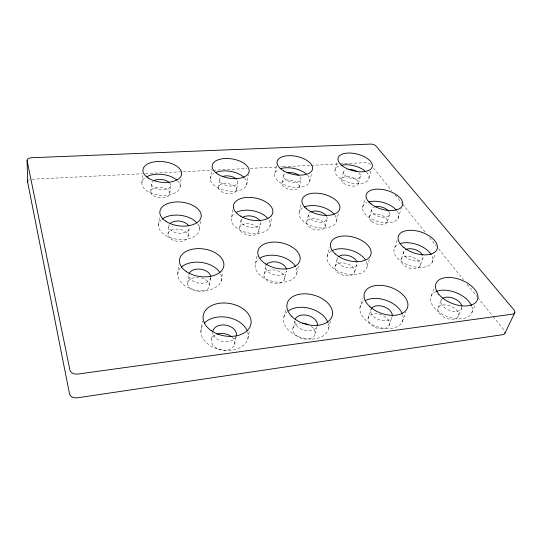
<?xml version="1.0" encoding="UTF-8"?>
<svg xmlns="http://www.w3.org/2000/svg" width="542" height="542" viewBox="0 0 542 542"><rect width="100%" height="100%" fill="white"/><g stroke="black" fill="none" stroke-linecap="round" stroke-linejoin="round"><path stroke-width="0.41" stroke-dasharray="2.71 2.03" d="M141.896 182.884L142.6 173.982M150.818 191.672L151.516 183.758M158.528 225.364L159.355 217.024M169.815 193.365L170.655 185.493M167.925 234.361L168.813 226.217M180.168 186.36L181.089 178.359M177.756 274.448L178.941 264.767M188.209 236.014L189.253 227.911A10.271 6.03 6.8 0 1 176.306 232.755A10.271 6.03 6.8 0 1 170.276 223.318M187.667 283.629L188.792 275.268M199.415 228.751L200.438 221.332M210.364 179.192L211.793 169.131M218.399 187.735L219.557 180.046M200.886 331.738L202.552 321.006M209.429 285.194L210.73 276.881M231.644 217.051L232.999 208.975M221.082 281.305L222.687 271.711M236.38 190.682A9.18 4.986 9.3 0 0 224.686 183.508A9.18 4.986 9.3 0 0 221.393 191.651A9.18 4.986 9.3 0 0 236.38 190.682L237.667 183.02M211.692 338.879L212.6 333.452M246.624 185.147L248.378 175.168M239.801 227.254L241.197 219.347M234.564 344.604L236.204 336.115M258.805 231.834A9.797 5.698 10.6 0 0 246.082 223.765A9.797 5.698 10.6 0 0 242.958 233.195A9.797 5.698 10.6 0 0 258.805 231.834L260.35 223.948M255.519 263.473L257.165 255.167M274.828 173.284L276.454 165.154M269.943 226.258L271.921 216.617M247.782 339.001L249.638 330.017M281.962 182.803L283.52 175.33M264.103 274.089L265.804 265.973M299.259 186.902A8.896 4.688 12.1 0 0 287.362 179.971A8.896 4.688 12.1 0 0 285.173 187.81A8.896 4.688 12.1 0 0 299.259 186.902L300.939 179.443M299.225 212.139L301.027 204.293M284.55 279.083A10.528 6.572 12.5 0 0 270.614 269.93A10.528 6.572 12.5 0 0 267.748 280.952A10.528 6.572 12.5 0 0 284.55 279.083L286.42 270.993A10.616 6.538 12.5 0 1 273.005 274.476A10.616 6.538 12.5 0 1 266.637 264.442M309.665 181.502L311.548 173.42M283.845 317.294L285.952 308.493M306.67 222.044L308.513 214.361M296.752 273.514L298.635 265.749M292.89 328.33L294.977 320.044A11.511 7.602 15.6 0 0 303.134 329.922A11.511 7.602 15.6 0 0 316.562 327.415M335.01 170.107L337.226 161.414M325.153 226.468L327.138 218.805M341.575 179.375L343.486 172.099M336.467 221.034L338.77 212.45M327.124 256.596L329.719 246.915M315.017 333.818L317.307 325.566M334.909 266.894L337.104 259.008M358.445 183.338L360.464 176.082M368.973 178.081L371.006 170.994M362.551 207.539L365.2 198.386M328.499 328.33L330.803 320.397M369.359 217.166L371.595 209.686M354.759 271.705L357.117 263.839A10.312 6.05 16 0 1 344.861 267.125A10.312 6.05 16 0 1 337.713 257.545M367.144 266.264L369.387 259.049M359.915 307.863L363.113 297.761M387.361 221.441L389.718 213.982M397.997 218.589L401.276 208.548M368.052 318.567L371.256 308.784A11.213 6.958 19.4 0 0 379.014 319.733A11.213 6.958 19.4 0 0 392.232 316.413M394.793 247.409L397.13 240.377M401.405 258.778L404.027 251.109M388.98 325.593A11.118 6.992 19.6 0 0 376.5 313.737A11.118 6.992 19.6 0 0 370.803 324.509A11.118 6.992 19.6 0 0 388.98 325.593L391.819 317.558M419.901 266.244A10.007 5.623 18.8 0 0 408.289 256.373A10.007 5.623 18.8 0 0 403.688 265.052A10.007 5.623 18.8 0 0 419.901 266.244L422.685 258.581M402.218 321.995L405.89 311.948M432.109 262.355L435.321 253.764M431.236 295.878L434.142 288.337M438.173 307.856L441.29 300.024M458.308 316.237A10.908 6.389 22.1 0 0 445.287 304.936A10.908 6.389 22.1 0 0 441.039 315.153A10.908 6.389 22.1 0 0 458.308 316.237L461.615 308.412M471.886 312.653L475.483 304.387M32.134 179.226L142.079 173.758M145.466 173.589L212.281 170.263M213.128 170.222L246.956 168.542M250.336 168.372L277.402 167.024M280.783 166.855L282.477 166.773M283.324 166.733L310.39 165.385M311.23 165.344L339.143 163.955M339.99 163.914L365.362 162.654A4.167 2.026 14.6 0 1 370.775 164.673M373.424 167.959L391.954 190.967M395.132 194.91L402.008 203.453M402.537 204.11L425.301 232.376M429.535 237.633L436.418 246.176M438.532 248.805L463.417 279.699M467.123 284.299L477.177 296.786M477.705 297.443L492.529 315.851M493.057 316.508L504.175 330.308A5.637 3.225 24.5 0 1 504.792 331.284M300.397 176.936A8.957 4.654 12 0 1 296.813 182.173A8.957 4.654 12 0 1 285.58 179.524A8.957 4.654 12 0 1 285.383 173.393M326.433 215.926A9.573 5.284 13.7 0 1 322.93 222.01A9.573 5.284 13.7 0 1 310.912 219.144A9.573 5.284 13.7 0 1 310.383 212.105M311.311 326.413A11.409 7.635 15.7 0 1 311.067 338.228A11.409 7.635 15.7 0 1 294.326 333.703A11.409 7.635 15.7 0 1 299.801 323.303M260.485 222.477A9.871 5.664 10.6 0 1 248.859 227.084A9.871 5.664 10.6 0 1 242.037 218.04M237.416 180.411A9.241 4.946 9.3 0 1 232.958 185.859A9.241 4.946 9.3 0 1 221.427 183.121A9.241 4.946 9.3 0 1 222.01 176.76M358.926 172.851A8.726 4.363 14.3 0 1 357.07 178.664A8.726 4.363 14.3 0 1 345.268 175.628A8.726 4.363 14.3 0 1 346.541 169.666M388.729 211.224A9.343 4.925 16.2 0 1 385.443 217.166A9.343 4.925 16.2 0 1 373.363 213.412A9.343 4.925 16.2 0 1 374.657 206.848M423.051 257.165A10.088 5.583 18.6 0 1 410.599 259.835A10.088 5.583 18.6 0 1 405.07 249.977M461.899 306.752A10.996 6.348 21.8 0 1 448.891 310.105A10.996 6.348 21.8 0 1 442.313 298.683M235.946 336.792A11.931 8.265 10 0 1 223.033 341.44A11.931 8.265 10 0 1 212.796 332.483M232.064 337.239A11.822 8.293 9.9 0 1 230.601 348.919A11.822 8.293 9.9 0 1 214.036 346.358A11.822 8.293 9.9 0 1 215.696 334.705M210.709 277.49A11.03 7.026 7.9 0 1 197.999 282.978A11.03 7.026 7.9 0 1 189.158 273.466M201.231 277.822A10.942 7.06 7.8 0 1 206.969 289.658A10.942 7.06 7.8 0 1 188.738 286.779A10.942 7.06 7.8 0 1 198.447 277.382M169.463 182.776A9.614 5.23 6.2 0 1 167.058 189.239A9.614 5.23 6.2 0 1 154.714 188.108A9.614 5.23 6.2 0 1 152.973 181.272M307.51 175.235A17.906 9.309 12 0 1 302.7 186.766A17.906 9.309 12 0 1 279.415 182.105A17.906 9.309 12 0 1 278.615 169.443M334.97 215.282A19.153 10.576 13.7 0 1 328.079 227.532A19.153 10.576 13.7 0 1 303.967 221.786A19.153 10.576 13.7 0 1 303.025 207.674M296.217 267.944A21.233 13.076 12.5 0 1 272.551 281.379A21.233 13.076 12.5 0 1 258.88 258.873M402.611 314.604A22.432 13.916 19.4 0 1 377.489 326.819A22.432 13.916 19.4 0 1 363.628 301.65M328.032 322.89A23.021 15.21 15.6 0 1 302.057 337.829A23.021 15.21 15.6 0 1 287.423 311.623M366.345 261.63A20.63 12.1 16 0 1 343.669 273.29A20.63 12.1 16 0 1 330.911 251.346M269.083 220.262A19.749 11.328 10.6 0 1 248.432 232.972A19.749 11.328 10.6 0 1 234.395 213.562M244.591 177.993A18.489 9.891 9.3 0 1 239.876 190.276A18.489 9.891 9.3 0 1 215.919 186.76A18.489 9.891 9.3 0 1 213.86 173.481M366.46 172.268A17.452 8.726 14.3 0 1 361.866 183.386A17.452 8.726 14.3 0 1 338.75 177.41A17.452 8.726 14.3 0 1 340.356 165.527M397.252 211.312A18.692 9.844 16.2 0 1 390.301 222.593A18.692 9.844 16.2 0 1 366.785 215.736A18.692 9.844 16.2 0 1 367.09 202.518M220.689 273.995A22.066 14.051 7.9 0 1 197.667 290.288A22.066 14.051 7.9 0 1 180.235 268.263M471.77 306.386A21.998 12.71 21.8 0 1 446.432 316.182A21.998 12.71 21.8 0 1 435.863 291.643M247.586 331.799A23.868 16.531 10 0 1 221.868 349.942A23.868 16.531 10 0 1 203.399 324.252M432.15 256.366A20.176 11.165 18.6 0 1 408.898 265.35A20.176 11.165 18.6 0 1 398.716 244.144M197.566 223.731A20.542 12.066 6.8 0 1 178.237 239.368A20.542 12.066 6.8 0 1 161.028 220.099M177.715 180.947A19.227 10.467 6.2 0 1 172.993 193.941A19.227 10.467 6.2 0 1 148.223 191.665A19.227 10.467 6.2 0 1 144.89 177.932M28.746 180.181A5.054 2.69 0.6 0 1 29.702 179.7M308.581 226.468A9.505 5.325 13.8 0 0 324.556 227.748A9.505 5.325 13.8 0 0 314.563 218.711A9.505 5.325 13.8 0 0 308.581 226.468M337.192 271.996A10.23 6.091 16.2 0 0 354.197 273.195A10.23 6.091 16.2 0 0 343.086 262.897A10.23 6.091 16.2 0 0 337.192 271.996M343.54 183.101A8.665 4.404 14.4 0 0 357.971 184.402A8.665 4.404 14.4 0 0 348.492 176.678A8.665 4.404 14.4 0 0 343.54 183.101M371.663 221.414A9.275 4.959 16.3 0 0 386.934 222.674A9.275 4.959 16.3 0 0 376.473 213.975A9.275 4.959 16.3 0 0 371.663 221.414M170.906 239.022A10.19 6.07 6.7 0 0 187.871 237.565A10.19 6.07 6.7 0 0 175.432 229.164A10.19 6.07 6.7 0 0 170.906 239.022M153.481 195.737A9.539 5.271 6.1 0 0 169.45 194.707A9.539 5.271 6.1 0 0 158.013 187.261A9.539 5.271 6.1 0 0 153.481 195.737"/><path stroke-width="0.81" d="M504.995 333.113L514.832 312.612M27.1 160.574L69.898 370.037A6.965 5.007 -3 0 0 77.852 374.055L512.569 314.13A5.766 3.177 23.8 0 0 513.952 309.834L376.08 146.103A4.241 1.978 14.5 0 0 370.559 144.084L31.68 157.742A5.156 2.635 1.1 0 0 27.1 160.574L27.649 182.146L69.511 393.838A6.782 5.027 -4.2 0 0 77.255 397.828L502.752 334.665A5.637 3.225 24.5 0 0 505.076 332.246M287.043 172.81A8.957 4.654 12 0 1 298.798 175.303M310.905 211.834A9.573 5.284 13.7 0 1 326.074 215.452M338.96 256.352A10.312 6.05 16 0 1 349.333 255.844A10.312 6.05 16 0 1 356.995 262.199M371.602 308.276A11.213 6.958 19.4 0 1 383.987 306.738A11.213 6.958 19.4 0 1 392.32 315.803M295.166 319.407A11.511 7.602 15.6 0 1 308.154 315.566A11.511 7.602 15.6 0 1 317.307 325.566M302.599 323.222A11.409 7.635 15.7 0 1 308.262 324.624M266.637 264.442A10.616 6.538 12.5 0 1 277.85 262.253A10.616 6.538 12.5 0 1 286.494 269.279M242.45 217.66A9.871 5.664 10.6 0 1 251.806 216.143A9.871 5.664 10.6 0 1 259.964 220.953M222.579 176.523A9.241 4.946 9.3 0 1 236.4 179.124M349.089 169.382A8.726 4.363 14.3 0 1 356.832 171.374M375.274 206.698A9.343 4.925 16.2 0 1 388.343 210.763M405.545 249.666A10.088 5.583 18.6 0 1 414.82 249.51A10.088 5.583 18.6 0 1 422.509 255.065M442.794 298.317A10.996 6.348 21.8 0 1 453.952 298.452A10.996 6.348 21.8 0 1 461.831 306.155M212.816 331.765A11.931 8.265 10 0 1 226.231 325.22A11.931 8.265 10 0 1 236.204 336.115M216.935 334.19A11.822 8.293 9.9 0 1 231.014 336.372M189.158 273.466A11.03 7.026 7.9 0 1 201.055 269.245A11.03 7.026 7.9 0 1 210.73 276.881M170.276 223.318A10.271 6.03 6.8 0 1 180.012 221.17A10.271 6.03 6.8 0 1 188.636 225.797M154.551 180.337A9.614 5.23 6.2 0 1 169.029 182.356M280.519 168.677A17.906 9.309 12 0 1 306.257 174.016M304.299 207.044A19.153 10.576 13.7 0 1 334.096 214.144M260.201 257.965A21.233 13.076 12.5 0 1 295.532 266.549M364.983 300.749A22.432 13.916 19.4 0 1 385.701 300.214A22.432 13.916 19.4 0 1 402.11 313.303M288.574 310.729A23.021 15.21 15.6 0 1 310.607 308.635A23.021 15.21 15.6 0 1 327.781 322.199M331.541 250.96A20.63 12.1 16 0 1 365.206 259.618M236.251 212.383A19.749 11.328 10.6 0 1 267.836 218.487M215.37 172.668A18.489 9.891 9.3 0 1 243.975 177.376M341.182 165.303A17.452 8.726 14.3 0 1 364.895 170.859M368.756 201.942A18.692 9.844 16.2 0 1 396.29 210.066M181.279 267.192A22.066 14.051 7.9 0 1 201.624 262.47A22.066 14.051 7.9 0 1 219.917 272.558M436.601 291.332A21.998 12.71 21.8 0 1 471.472 305.641M204.395 323.086A23.868 16.531 10 0 1 227.261 317.321A23.868 16.531 10 0 1 247.023 330.369M400.111 243.602A20.176 11.165 18.6 0 1 431.147 254.428M162.133 219.117A20.542 12.066 6.8 0 1 196.597 222.545M146.686 176.76A19.227 10.467 6.2 0 1 176.658 179.951M27.649 182.146A5.054 2.69 0.6 0 1 28.055 180.771M283.994 171.109A18.11 9.173 12 0 0 312.497 169.375A18.11 9.173 12 0 0 288.012 155.717A18.11 9.173 12 0 0 283.994 171.109M306.183 208.507A19.377 10.447 13.6 0 0 338.669 211.068A19.377 10.447 13.6 0 0 317.91 193.243A19.377 10.447 13.6 0 0 306.183 208.507M265.858 264.035A21.517 12.947 12.5 0 0 299.95 260.316A21.517 12.947 12.5 0 0 271.115 242.24A21.517 12.947 12.5 0 0 265.858 264.035M369.996 306.765A22.744 13.794 19.1 0 0 407.022 308.852A22.744 13.794 19.1 0 0 380.965 285.37A22.744 13.794 19.1 0 0 369.996 306.765M291.833 316.481A23.347 15.095 15.4 0 0 330.979 318.547A23.347 15.095 15.4 0 0 306.244 293.852A23.347 15.095 15.4 0 0 291.833 316.481M335.451 254.022A20.894 11.971 15.9 0 0 370.071 256.4A20.894 11.971 15.9 0 0 346.927 236.041A20.894 11.971 15.9 0 0 335.451 254.022M240.452 216.068A19.993 11.192 10.6 0 0 272.585 213.406A19.993 11.192 10.6 0 0 246.319 197.491A19.993 11.192 10.6 0 0 240.452 216.068M218.44 174.517A18.699 9.756 9.4 0 0 248.819 172.674A18.699 9.756 9.4 0 0 224.727 158.528A18.699 9.756 9.4 0 0 218.44 174.517M342.178 165.737A17.642 8.597 14.2 0 0 371.473 168.366A17.642 8.597 14.2 0 0 351.853 153.149A17.642 8.597 14.2 0 0 342.178 165.737M370.952 203.887A18.909 9.715 16 0 0 401.961 206.414A18.909 9.715 16 0 0 380.288 189.26A18.909 9.715 16 0 0 370.952 203.887M186.57 271.732A22.371 13.923 8 0 0 223.358 267.714A22.371 13.923 8 0 0 195.1 248.805A22.371 13.923 8 0 0 186.57 271.732M438.756 294.184A22.29 12.581 21.5 0 0 475.524 302.653A22.29 12.581 21.5 0 0 455.836 278.303A22.29 12.581 21.5 0 0 438.756 294.184M211.265 330.667A24.221 16.423 10 0 0 250.648 325.119A24.221 16.423 10 0 0 219.334 303.29A24.221 16.423 10 0 0 211.265 330.667M403.844 247.504A20.427 11.036 18.4 0 0 436.784 249.862A20.427 11.036 18.4 0 0 412.645 230.357A20.427 11.036 18.4 0 0 403.844 247.504M166.123 221.468A20.806 11.931 7 0 0 200.615 218.616A20.806 11.931 7 0 0 174.883 202.044A20.806 11.931 7 0 0 166.123 221.468M148.508 178.155A19.458 10.332 6.4 0 0 180.96 176.184A19.458 10.332 6.4 0 0 157.356 161.523A19.458 10.332 6.4 0 0 148.508 178.155"/></g></svg>
